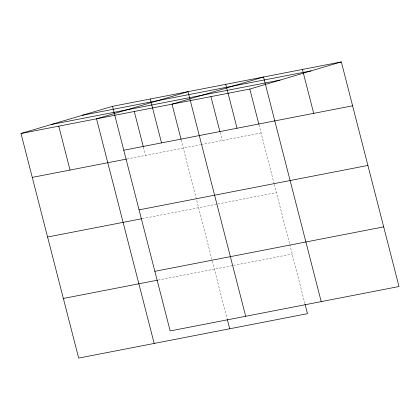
<?xml version="1.0" encoding="UTF-8"?>
<svg xmlns="http://www.w3.org/2000/svg" width="420" height="420" viewBox="0 0 420 420"><rect width="100%" height="100%" fill="white"/><g stroke="black" fill="none" stroke-linecap="round" stroke-linejoin="round"><path stroke-width="0.32" stroke-dasharray="2.1 1.58" d="M126.982 158.996L200.519 144.722M201.154 144.596L261.098 132.956M142.296 218.631L217.103 204.109M217.744 203.984L276.413 192.591M158.072 280.072L232.88 265.55M233.515 265.424L292.189 254.037M259.009 124.808L274.129 183.713M274.292 184.349L289.585 243.899M289.748 244.535L304.894 303.518M220.106 132.358L222.201 140.511M181.204 139.912L227.089 318.623M143.446 147.242L145.541 155.395"/><path stroke-width="0.63" d="M305.056 304.154L307.498 313.672L78.671 358.092L21 133.487L112.502 106.328L341.329 61.908L399 286.514L170.168 330.939L112.502 106.328M21 133.487L249.832 89.061L341.329 61.908M82.304 115.29L311.136 70.87M51.198 124.525L280.024 80.099M123.774 150.224L352.601 105.803M32.272 177.382L126.341 159.122M139.083 209.858L367.915 165.438M47.581 237.017L141.655 218.757M154.859 271.304L383.691 226.879M63.357 298.457L157.432 280.198M302.431 69.458L313.698 113.353M321.2 301.618L263.529 77.012L172.027 104.165L181.046 139.282M249.832 89.061L258.846 124.178M225.771 84.341L237.043 128.237M210.929 96.616L219.944 131.733M245.684 316.276L188.013 91.67L96.516 118.829L154.182 343.434M227.252 319.258L229.698 328.776M150.26 98.999L161.527 142.895M134.269 111.499L143.288 146.612M58.758 126.158L70.03 170.053"/></g></svg>
